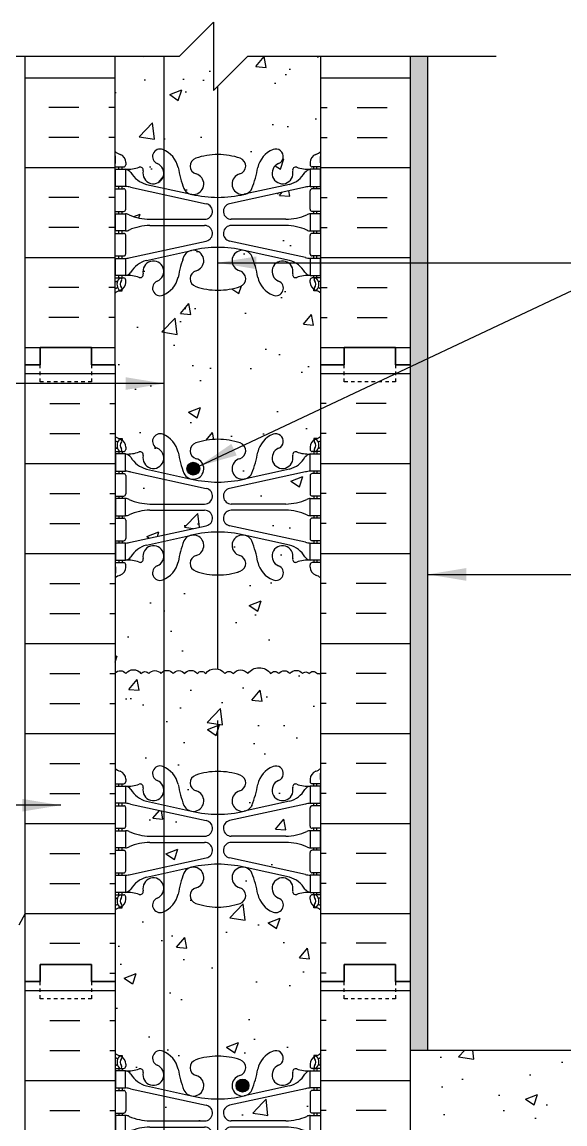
# Model space of a CAD drawing. Header units: inches. Extents: x 103.6 to 155.7, y 105 to 174.9.
# Drawn here: x 123.46 to 139.31, y 142.76 to 174.91 of the extents above; entities that cross this region are included whole.
import ezdxf

# ---------------------------------------------------------------- set-up
doc = ezdxf.new("R2010")
doc.units = ezdxf.units.IN
doc.header["$LTSCALE"] = 0.5
doc.header["$MEASUREMENT"] = 0
doc.linetypes.add('DASHED2', pattern=[0.375, 0.25, -0.125])
for name, color, linetype in [('HATCH', 12, 'Continuous'), ('line25', 2, 'Continuous'), ('LINE3', 3, 'Continuous'), ('LINE50', 5, 'Continuous'), ('LINE9', 9, 'Continuous'), ('TBK_LINE65', 3, 'Continuous'), ('TEXT', 4, 'Continuous'), ('Web_Edge', 9, 'Continuous')]:
    doc.layers.add(name, color=color, linetype=linetype)
doc.styles.add('DIM', font='romans.shx', dxfattribs={"width": 0.7})
doc.dimstyles.new('ext_12', dxfattribs={"dimscale": 12, "dimtxt": 0.09375, "dimasz": 0.09375, "dimexe": 0.09375, "dimexo": 0.0625, "dimgap": 0.0625, "dimtad": 1, "dimdec": 1, "dimzin": 3, "dimdsep": 46, "dimlunit": 4, "dimtxsty": 'DIM', "dimcen": 0.09, "dimdle": 0.09375, "dimclrt": 4, "dimadec": 0, "dimazin": 0, "dimtfac": 1, "dimtdec": 1, "dimtmove": 2, "dimatfit": 3, "dimfxl": 0, "dimfrac": 2, "dimtolj": 1, "dimtzin": 0, "dimarcsym": 0})

# ---------------------------------------------------------------- blocks, each defined once
blk = doc.blocks.new('6 web')
at = {"layer": 'Web_Edge'}
for p, q in [((-2.89, 6.845), (-2.8, 6.845)), ((-2.8, 6.845), (-2.8, 6.803)), ((2.89, 6.845), (2.8, 6.845)), ((2.8, 6.845), (2.8, 6.803)), ((-3, 6.566), (-2.958, 6.566)), ((-3, 6.466), (-2.752, 6.466)), ((-2.89, 6.466), (-2.89, 6.396)), ((-2.8, 6.466), (-2.8, 6.396)), ((-2.69, 6.596), (-2.69, 6.529)), ((2.69, 6.596), (2.69, 6.529)), ((3, 6.466), (2.752, 6.466)), ((2.8, 6.466), (2.8, 6.396)), ((2.89, 6.466), (2.89, 6.396)), ((3, 6.566), (2.958, 6.566)), ((-3, 5.826), (-2.752, 5.826)), ((-2.89, 5.896), (-2.89, 5.826)), ((-2.8, 5.896), (-2.8, 5.826)), ((-2.551, 5.872), (-0.34, 5.391)), ((-2.09, 5.955), (-0.768, 5.665)), ((2.551, 5.872), (0.34, 5.391)), ((2.09, 5.955), (0.768, 5.665)), ((3, 5.826), (2.752, 5.826)), ((2.8, 5.896), (2.8, 5.826)), ((2.89, 5.896), (2.89, 5.826)), ((-2.69, 5.764), (-2.69, 5.229)), ((2.69, 5.764), (2.69, 5.229)), ((-3, 5.166), (-2.752, 5.166)), ((-2.89, 5.166), (-2.89, 5.096)), ((-2.8, 5.166), (-2.8, 5.096)), ((3, 5.166), (2.752, 5.166)), ((2.8, 5.166), (2.8, 5.096)), ((2.89, 5.166), (2.89, 5.096)), ((-1.985, 4.936), (-0.389, 4.936)), ((1.985, 4.936), (0.389, 4.936)), ((-3, 4.526), (-2.752, 4.526)), ((-2.89, 4.596), (-2.89, 4.526)), ((-2.8, 4.596), (-2.8, 4.526)), ((-1.985, 4.756), (-0.389, 4.756)), ((1.985, 4.756), (0.389, 4.756)), ((3, 4.526), (2.752, 4.526)), ((2.8, 4.596), (2.8, 4.526)), ((2.89, 4.596), (2.89, 4.526)), ((-2.69, 4.464), (-2.69, 3.929)), ((-2.551, 3.82), (-0.34, 4.302)), ((2.551, 3.82), (0.34, 4.302)), ((2.69, 4.464), (2.69, 3.929)), ((-3, 3.866), (-2.752, 3.866)), ((-2.89, 3.866), (-2.89, 3.796)), ((-2.8, 3.866), (-2.8, 3.796)), ((-2.09, 3.737), (-0.768, 4.028)), ((2.09, 3.737), (0.768, 4.028)), ((3, 3.866), (2.752, 3.866)), ((2.8, 3.866), (2.8, 3.796)), ((2.89, 3.866), (2.89, 3.796)), ((-3, 3.226), (-2.752, 3.226)), ((-2.89, 3.296), (-2.89, 3.226)), ((-2.8, 3.296), (-2.8, 3.226)), ((3, 3.226), (2.752, 3.226)), ((2.8, 3.296), (2.8, 3.226)), ((2.89, 3.296), (2.89, 3.226)), ((-2.99, 3.106), (-2.99, 2.92)), ((-2.69, 3.096), (-2.69, 3.164)), ((2.69, 3.096), (2.69, 3.164)), ((2.99, 3.106), (2.99, 2.92)), ((-2.99, -3.106), (-2.99, -2.92)), ((-2.69, -3.096), (-2.69, -3.164)), ((2.69, -3.096), (2.69, -3.164)), ((2.99, -3.106), (2.99, -2.92)), ((-3, -3.226), (-2.752, -3.226)), ((-2.89, -3.296), (-2.89, -3.226)), ((-2.8, -3.296), (-2.8, -3.226)), ((3, -3.226), (2.752, -3.226)), ((2.8, -3.296), (2.8, -3.226)), ((2.89, -3.296), (2.89, -3.226)), ((-2.89, -3.866), (-2.89, -3.796)), ((-2.8, -3.866), (-2.8, -3.796)), ((-2.551, -3.82), (-0.34, -4.302)), ((-2.09, -3.737), (-0.768, -4.028)), ((2.551, -3.82), (0.34, -4.302)), ((2.09, -3.737), (0.768, -4.028)), ((2.8, -3.866), (2.8, -3.796)), ((2.89, -3.866), (2.89, -3.796)), ((-3, -3.866), (-2.752, -3.866)), ((-2.69, -4.464), (-2.69, -3.929)), ((2.69, -4.464), (2.69, -3.929)), ((3, -3.866), (2.752, -3.866)), ((-3, -4.526), (-2.752, -4.526)), ((-2.89, -4.596), (-2.89, -4.526)), ((-2.8, -4.596), (-2.8, -4.526)), ((-1.985, -4.756), (-0.389, -4.756)), ((1.985, -4.756), (0.389, -4.756)), ((3, -4.526), (2.752, -4.526)), ((2.8, -4.596), (2.8, -4.526)), ((2.89, -4.596), (2.89, -4.526)), ((-2.89, -5.166), (-2.89, -5.096)), ((-2.8, -5.166), (-2.8, -5.096)), ((-1.985, -4.936), (-0.389, -4.936)), ((1.985, -4.936), (0.389, -4.936)), ((2.8, -5.166), (2.8, -5.096)), ((2.89, -5.166), (2.89, -5.096)), ((-3, -5.166), (-2.752, -5.166)), ((-2.69, -5.764), (-2.69, -5.229)), ((-2.551, -5.872), (-0.34, -5.391)), ((2.551, -5.872), (0.34, -5.391)), ((2.69, -5.764), (2.69, -5.229)), ((3, -5.166), (2.752, -5.166)), ((-2.09, -5.955), (-0.768, -5.665)), ((2.09, -5.955), (0.768, -5.665)), ((-3, -5.826), (-2.752, -5.826)), ((-2.89, -5.896), (-2.89, -5.826)), ((-2.8, -5.896), (-2.8, -5.826)), ((3, -5.826), (2.752, -5.826)), ((2.8, -5.896), (2.8, -5.826)), ((2.89, -5.896), (2.89, -5.826)), ((-2.89, -6.466), (-2.89, -6.396)), ((-2.8, -6.466), (-2.8, -6.396)), ((2.8, -6.466), (2.8, -6.396)), ((2.89, -6.466), (2.89, -6.396)), ((-3, -6.466), (-2.752, -6.466)), ((-3, -6.566), (-2.958, -6.566)), ((-2.69, -6.596), (-2.69, -6.529)), ((2.69, -6.596), (2.69, -6.529)), ((3, -6.466), (2.752, -6.466)), ((3, -6.566), (2.958, -6.566)), ((-2.89, -6.845), (-2.8, -6.845)), ((-2.8, -6.845), (-2.8, -6.803)), ((2.8, -6.845), (2.8, -6.803)), ((2.89, -6.845), (2.8, -6.845))]:
    blk.add_line(p, q, dxfattribs=at)
for points in [[(-2.995, 5.896), (-2.695, 5.896), (-2.695, 6.396), (-2.995, 6.396)], [(2.995, 5.896), (2.695, 5.896), (2.695, 6.396), (2.995, 6.396)], [(-2.995, 4.596), (-2.695, 4.596), (-2.695, 5.096), (-2.995, 5.096)], [(2.995, 4.596), (2.695, 4.596), (2.695, 5.096), (2.995, 5.096)], [(-2.995, 3.296), (-2.695, 3.296), (-2.695, 3.796), (-2.995, 3.796)], [(2.995, 3.296), (2.695, 3.296), (2.695, 3.796), (2.995, 3.796)], [(-2.995, -3.296), (-2.695, -3.296), (-2.695, -3.796), (-2.995, -3.796)], [(2.995, -3.296), (2.695, -3.296), (2.695, -3.796), (2.995, -3.796)], [(-2.995, -4.596), (-2.695, -4.596), (-2.695, -5.096), (-2.995, -5.096)], [(2.995, -4.596), (2.695, -4.596), (2.695, -5.096), (2.995, -5.096)], [(-2.995, -5.896), (-2.695, -5.896), (-2.695, -6.396), (-2.995, -6.396)], [(2.995, -5.896), (2.695, -5.896), (2.695, -6.396), (2.995, -6.396)]]:
    blk.add_lwpolyline(points, close=True, dxfattribs=at)
for centre, radius, start, end in [((-2.69, 7.303), 0.5, 231.6833, 250.5288), ((-2.69, 7.303), 0.6, 238.8907, 245.0748), ((-2.696, 6.651), 0.25, 140.1145, 222.4609), ((-2.951, 6.741), 0.02, 340.7916, 65.0748), ((-2.854, 6.782), 0.045, 319.1879, 141.448), ((-2.94, 6.596), 0.25, 0, 70.5288), ((-2.696, 6.651), 0.16, 140.0001, 222.4609), ((-1.69, 6.766), 0.22, 68.1963, 248.1963), ((-1.885, 6.278), 0.745, 13.2652, 68.1963), ((0, 4.825), 2, 90, 108.923), ((0, 4.825), 2, 71.077, 90), ((1.885, 6.278), 0.745, 111.8037, 166.7348), ((1.69, 6.766), 0.22, 291.8037, 111.8037), ((2.94, 6.596), 0.25, 109.4712, 180), ((2.854, 6.782), 0.045, 38.552, 220.8121), ((2.696, 6.651), 0.16, 317.5391, 39.9999), ((2.69, 7.303), 0.5, 289.4712, 308.3167), ((2.696, 6.651), 0.25, 317.5391, 39.8855), ((2.951, 6.741), 0.02, 114.9252, 199.2084), ((2.69, 7.303), 0.6, 294.9252, 301.1093), ((-2.958, 6.586), 0.02, 270, 14.1541), ((-2.848, 6.512), 0.045, 222.4609, 42.4609), ((-2.752, 6.529), 0.0625, 270, 0), ((-2.639, 7.395), 1, 266.7879, 289.9067), ((-2.269, 6.369), 0.09, 346.6795, 108.8651), ((-1.885, 6.278), 0.305, 166.6795, 68.1963), ((1.803, 6.92), 3, 189.0273, 201.1984), ((-0.571, 6.49), 0.24, 108.923, 254.2747), ((0.571, 6.49), 0.24, 285.7253, 71.077), ((-1.803, 6.92), 3, 338.8016, 350.9727), ((1.885, 6.278), 0.305, 111.8037, 13.3205), ((2.269, 6.369), 0.09, 71.1349, 193.3205), ((2.639, 7.395), 1, 250.0933, 273.2121), ((2.752, 6.529), 0.0625, 180, 270), ((2.848, 6.512), 0.045, 137.5391, 317.5391), ((2.958, 6.586), 0.02, 165.8459, 270), ((-2.738, 6.15), 0.25, 37.2777, 80.0823), ((-1.891, 6.678), 0.75, 210.155, 254.5838), ((-0.718, 5.966), 0.305, 205.3782, 74.2747), ((0.718, 5.966), 0.305, 105.7253, 334.6218), ((1.891, 6.678), 0.75, 285.4162, 329.845), ((2.738, 6.15), 0.25, 99.9177, 142.7223), ((-2.752, 5.764), 0.0625, 0, 90), ((-2.786, 4.9), 1, 76.4291, 84.7991), ((2.786, 4.9), 1, 95.2009, 103.5709), ((2.752, 5.764), 0.0625, 90, 180), ((0, 8.932), 3.356, 256.7692, 270), ((0, 8.932), 3.356, 270, 283.2308), ((-2.752, 5.229), 0.0625, 270, 0), ((-0.389, 5.166), 0.23, 270, 77.6055), ((0.389, 5.166), 0.23, 102.3945, 270), ((2.752, 5.229), 0.0625, 180, 270), ((-2.699, 4.877), 0.219, 60.4937, 88.92), ((-1.955, 6.536), 1.6, 246.5673, 268.9203), ((1.955, 6.536), 1.6, 271.0797, 293.4327), ((2.699, 4.877), 0.219, 91.08, 119.5063), ((-2.752, 4.464), 0.0625, 0, 90), ((-2.699, 4.815), 0.219, 271.08, 299.5063), ((-2.699, 4.815), 0.219, 271.08, 299.5063), ((-1.955, 3.156), 1.6, 91.0797, 113.4327), ((-1.955, 3.156), 1.6, 91.0797, 113.4327), ((-0.389, 4.526), 0.23, 282.3945, 90), ((0.389, 4.526), 0.23, 90, 257.6055), ((1.955, 3.156), 1.6, 66.5673, 88.9203), ((1.955, 3.156), 1.6, 66.5673, 88.9203), ((2.699, 4.815), 0.219, 240.4937, 268.92), ((2.699, 4.815), 0.219, 240.4937, 268.92), ((2.752, 4.464), 0.0625, 90, 180), ((-2.752, 3.929), 0.0625, 270, 0), ((-0.718, 3.727), 0.305, 285.7253, 154.6218), ((0, 0.761), 3.356, 90, 103.2308), ((0, 0.761), 3.356, 76.7692, 90), ((0.718, 3.727), 0.305, 25.3782, 254.2747), ((2.752, 3.929), 0.0625, 180, 270), ((-2.786, 4.792), 1, 275.2009, 283.5709), ((-1.891, 3.014), 0.75, 105.4162, 149.845), ((-1.885, 3.414), 0.305, 291.8037, 193.3205), ((1.803, 2.773), 3, 158.8016, 170.9727), ((-1.803, 2.773), 3, 9.0273, 21.1984), ((1.885, 3.414), 0.305, 346.6795, 248.1963), ((1.891, 3.014), 0.75, 30.155, 74.5838), ((2.786, 4.792), 1, 256.4291, 264.7991), ((-2.752, 3.164), 0.0625, 360, 90), ((-2.738, 3.542), 0.25, 279.9177, 322.7223), ((-2.639, 2.298), 1, 70.0933, 93.2121), ((-2.269, 3.323), 0.09, 251.1349, 13.3205), ((-1.885, 3.414), 0.745, 291.8037, 346.7348), ((-0.571, 3.202), 0.24, 105.7253, 251.077), ((0.571, 3.202), 0.24, 288.923, 74.2747), ((1.885, 3.414), 0.745, 193.2652, 248.1963), ((2.269, 3.323), 0.09, 166.6795, 288.8651), ((2.639, 2.298), 1, 86.7879, 109.9067), ((2.738, 3.542), 0.25, 217.2777, 260.0823), ((2.752, 3.164), 0.0625, 90, 180), ((-3.01, 3.106), 0.02, 0, 60.012), ((-3.01, 2.92), 0.02, 301.073, 0), ((-2.69, 2.389), 0.6, 121.073, 121.1093), ((-2.94, 3.096), 0.25, 289.4712, 360), ((-1.69, 2.927), 0.22, 111.8037, 291.8037), ((0, 4.867), 2, 251.077, 270), ((0, 4.867), 2, 270, 288.923), ((1.69, 2.927), 0.22, 248.1963, 68.1963), ((2.94, 3.096), 0.25, 180, 250.5288), ((3.01, 3.106), 0.02, 119.988, 180), ((3.01, 2.92), 0.02, 180, 238.927), ((2.69, 2.389), 0.6, 58.8907, 58.927), ((-2.69, 2.389), 0.5, 109.4712, 128.3167), ((2.69, 2.389), 0.5, 51.6833, 70.5288), ((-2.69, -2.389), 0.5, 231.6833, 250.5288), ((-2.94, -3.096), 0.25, 0, 70.5288), ((-1.69, -2.927), 0.22, 68.1963, 248.1963), ((-1.885, -3.414), 0.745, 13.2652, 68.1963), ((0, -4.867), 2, 90, 108.923), ((0, -4.867), 2, 71.077, 90), ((1.885, -3.414), 0.745, 111.8037, 166.7348), ((1.69, -2.927), 0.22, 291.8037, 111.8037), ((2.94, -3.096), 0.25, 109.4712, 180), ((2.69, -2.389), 0.5, 289.4712, 308.3167), ((-2.69, -2.389), 0.6, 238.8907, 238.927), ((-3.01, -2.92), 0.02, 360, 58.927), ((-3.01, -3.106), 0.02, 299.988, 360), ((-2.752, -3.164), 0.0625, 270, 0), ((-1.885, -3.414), 0.305, 166.6795, 68.1963), ((-0.571, -3.202), 0.24, 108.923, 254.2747), ((0.571, -3.202), 0.24, 285.7253, 71.077), ((1.885, -3.414), 0.305, 111.8037, 13.3205), ((2.752, -3.164), 0.0625, 180, 270), ((3.01, -2.92), 0.02, 121.073, 180), ((3.01, -3.106), 0.02, 180, 240.012), ((2.69, -2.389), 0.6, 301.073, 301.1093), ((-2.639, -2.298), 1, 266.7879, 289.9067), ((-2.738, -3.542), 0.25, 37.2777, 80.0823), ((-1.891, -3.014), 0.75, 210.155, 254.5838), ((-2.269, -3.323), 0.09, 346.6795, 108.8651), ((1.803, -2.773), 3, 189.0273, 201.1984), ((-0.718, -3.727), 0.305, 205.3782, 74.2747), ((0.718, -3.727), 0.305, 105.7253, 334.6218), ((-1.803, -2.773), 3, 338.8016, 350.9727), ((1.891, -3.014), 0.75, 285.4162, 329.845), ((2.269, -3.323), 0.09, 71.1349, 193.3205), ((2.639, -2.298), 1, 250.0933, 273.2121), ((2.738, -3.542), 0.25, 99.9177, 142.7223), ((-2.786, -4.792), 1, 76.4291, 84.7991), ((2.786, -4.792), 1, 95.2009, 103.5709), ((-2.752, -3.929), 0.0625, 0, 90), ((0, -0.761), 3.356, 256.7692, 270), ((0, -0.761), 3.356, 270, 283.2308), ((2.752, -3.929), 0.0625, 90, 180), ((-2.752, -4.464), 0.0625, 270, 0), ((-0.389, -4.526), 0.23, 270, 77.6055), ((0.389, -4.526), 0.23, 102.3945, 270), ((2.752, -4.464), 0.0625, 180, 270), ((-2.699, -4.815), 0.219, 60.4937, 88.92), ((-2.699, -4.815), 0.219, 60.4937, 88.92), ((-1.955, -3.156), 1.6, 246.5673, 268.9203), ((-1.955, -3.156), 1.6, 246.5673, 268.9203), ((1.955, -3.156), 1.6, 271.0797, 293.4327), ((1.955, -3.156), 1.6, 271.0797, 293.4327), ((2.699, -4.815), 0.219, 91.08, 119.5063), ((2.699, -4.815), 0.219, 91.08, 119.5063), ((-2.699, -4.877), 0.219, 271.08, 299.5063), ((-1.955, -6.536), 1.6, 91.0797, 113.4327), ((-0.389, -5.166), 0.23, 282.3945, 90), ((0.389, -5.166), 0.23, 90, 257.6055), ((1.955, -6.536), 1.6, 66.5673, 88.9203), ((2.699, -4.877), 0.219, 240.4937, 268.92), ((-2.752, -5.229), 0.0625, 0, 90), ((2.752, -5.229), 0.0625, 90, 180), ((-2.752, -5.764), 0.0625, 270, 0), ((-0.718, -5.966), 0.305, 285.7253, 154.6218), ((0, -8.932), 3.356, 90, 103.2308), ((0, -8.932), 3.356, 76.7692, 90), ((0.718, -5.966), 0.305, 25.3782, 254.2747), ((2.752, -5.764), 0.0625, 180, 270), ((-2.786, -4.9), 1, 275.2009, 283.5709), ((-1.891, -6.678), 0.75, 105.4162, 149.845), ((-1.885, -6.278), 0.305, 291.8037, 193.3205), ((1.803, -6.92), 3, 158.8016, 170.9727), ((-1.803, -6.92), 3, 9.0273, 21.1984), ((1.885, -6.278), 0.305, 346.6795, 248.1963), ((1.891, -6.678), 0.75, 30.155, 74.5838), ((2.786, -4.9), 1, 256.4291, 264.7991), ((-2.738, -6.15), 0.25, 279.9177, 322.7223), ((-2.639, -7.395), 1, 70.0933, 93.2121), ((-2.269, -6.369), 0.09, 251.1349, 13.3205), ((-0.571, -6.49), 0.24, 105.7253, 251.077), ((0.571, -6.49), 0.24, 288.923, 74.2747), ((2.269, -6.369), 0.09, 166.6795, 288.8651), ((2.639, -7.395), 1, 86.7879, 109.9067), ((2.738, -6.15), 0.25, 217.2777, 260.0823), ((-2.958, -6.586), 0.02, 345.8459, 90), ((-2.696, -6.651), 0.25, 137.5391, 219.8855), ((-2.951, -6.741), 0.02, 294.9252, 19.2084), ((-2.854, -6.782), 0.045, 218.552, 40.8121), ((-2.848, -6.512), 0.045, 317.5391, 137.5391), ((-2.94, -6.596), 0.25, 289.4712, 360), ((-2.696, -6.651), 0.16, 137.5391, 219.9999), ((-2.752, -6.529), 0.0625, 360, 90), ((-1.69, -6.766), 0.22, 111.8037, 291.8037), ((-1.885, -6.278), 0.745, 291.8037, 346.7348), ((0, -4.825), 2, 251.077, 270), ((0, -4.825), 2, 270, 288.923), ((1.885, -6.278), 0.745, 193.2652, 248.1963), ((1.69, -6.766), 0.22, 248.1963, 68.1963), ((2.752, -6.529), 0.0625, 90, 180), ((2.94, -6.596), 0.25, 180, 250.5288), ((2.848, -6.512), 0.045, 42.4609, 222.4609), ((2.854, -6.782), 0.045, 139.1879, 321.448), ((2.696, -6.651), 0.16, 320.0001, 42.4609), ((2.696, -6.651), 0.25, 320.1145, 42.4609), ((2.951, -6.741), 0.02, 160.7916, 245.0748), ((2.958, -6.586), 0.02, 90, 194.1541), ((-2.69, -7.303), 0.6, 114.9252, 121.1093), ((-2.69, -7.303), 0.5, 109.4712, 128.3167), ((2.69, -7.303), 0.5, 51.6833, 70.5288), ((2.69, -7.303), 0.6, 58.8907, 65.0748)]:
    blk.add_arc(centre, radius, start, end, dxfattribs=at)

msp = doc.modelspace()

# ---------------------------------------------------------------- hatches: boundary and pattern name
at = {"layer": 'HATCH'}
h = msp.add_hatch(dxfattribs=at)
h.set_pattern_fill('AR-CONC', color=256, scale=0.5, style=0)
edge = h.paths.add_edge_path()
edge.add_line((129.053, 172.914), (129.053, 174.914))
edge.add_line((129.053, 174.914), (128.053, 173.914))
edge.add_line((128.053, 173.914), (126.178, 173.914))
edge.add_line((126.178, 173.914), (126.178, 171.133))
edge.add_arc((126.488, 171.525), 0.5, 231.6833, 250.5288)
edge.add_arc((126.238, 170.818), 0.25, 0, 70.5288, ccw=False)
edge.add_line((126.488, 170.818), (126.488, 170.751))
edge.add_arc((126.425, 170.751), 0.0625, -90, 0, ccw=False)
edge.add_line((126.425, 170.688), (126.378, 170.688))
edge.add_line((126.378, 170.688), (126.378, 170.618))
edge.add_line((126.378, 170.618), (126.483, 170.618))
edge.add_arc((126.539, 171.617), 1, 266.7879, 289.9067)
edge.add_arc((126.908, 170.591), 0.09, -13.3205, 108.8651, ccw=False)
edge.add_arc((127.293, 170.5), 0.305, 166.6795, 428.1963)
edge.add_arc((127.488, 170.988), 0.22, 68.1963, 248.1963, ccw=False)
edge.add_arc((127.293, 170.5), 0.745, 13.2652, 68.1963, ccw=False)
edge.add_arc((130.981, 171.142), 3, 189.0273, 201.1984)
edge.add_arc((128.459, 170.188), 0.305, 205.3782, 255.7185)
edge.add_line((128.384, 169.892), (128.403, 169.888))
edge.add_arc((128.459, 170.188), 0.305, 259.4925, 434.2747)
edge.add_arc((128.607, 170.712), 0.24, 108.923, 254.2747, ccw=False)
edge.add_arc((129.178, 169.047), 2, 90, 108.923, ccw=False)
edge.add_line((129.178, 171.047), (130.053, 173.914))
edge.add_line((130.053, 173.914), (129.053, 172.914))
h = msp.add_hatch(dxfattribs=at)
h.set_pattern_fill('INSUL', color=256, scale=7, style=0)
h.set_pattern_definition([(180, (135.615, 165.4143), (0, 2.625), []), (180, (135.615, 166.2893), (0, 2.625), [0.875, -0.875]), (180, (135.615, 167.1643), (0, 2.625), [0.875, -0.875])])
h.paths.add_polyline_path([(123.553, 173.914), (126.178, 173.914), (126.178, 164.914), (125.49, 164.914), (125.49, 165.414), (123.99, 165.414), (123.99, 164.914), (123.553, 164.914)])
h = msp.add_hatch(dxfattribs=at)
h.set_pattern_fill('AR-CONC', color=256, scale=0.5, style=0)
h.paths.add_polyline_path([(130.479, 173.914), (129.178, 173.914), (129.178, 171.047, -0.082755), (129.826, 170.939, -0.735593), (129.813, 170.481, 0.955472), (129.952, 169.888), (129.971, 169.892, 0.223253), (130.172, 170.057, 0.053157), (130.337, 170.671, -0.110434), (130.479, 170.964)])
h = msp.add_hatch(dxfattribs=at)
h.set_pattern_fill('AR-CONC', color=256, scale=0.5, style=0)
h.paths.add_polyline_path([(132.178, 173.914), (130.479, 173.914), (130.479, 170.964, -0.130426), (130.786, 171.192, -1), (130.949, 170.783, 2.182095), (131.359, 170.57, -0.601435), (131.479, 170.675, 0.10046), (131.873, 170.618), (131.978, 170.618), (131.978, 170.688), (131.93, 170.688, -0.414214), (131.868, 170.751), (131.868, 170.818, -0.317837), (132.034, 171.054, 0.082415), (132.178, 171.133)])
h = msp.add_hatch(dxfattribs=at)
h.set_pattern_fill('INSUL', color=256, scale=7, style=0)
h.set_pattern_definition([(0, (122.74, 165.4143), (0, 2.625), []), (0, (122.74, 166.2893), (0, 2.625), [0.875, -0.875]), (0, (122.74, 167.1643), (0, 2.625), [0.875, -0.875])])
h.paths.add_polyline_path([(134.803, 173.914), (132.178, 173.914), (132.178, 164.914), (132.865, 164.914), (132.865, 165.414), (134.365, 165.414), (134.365, 164.914), (134.803, 164.914)])
h = msp.add_hatch(dxfattribs=at)
h.set_pattern_fill('AR-SAND', color=256, scale=0.25, style=0)
h.paths.add_polyline_path([(135.303, 173.914), (134.803, 173.914), (134.803, 164.914), (134.803, 146.914), (134.803, 144.914), (135.303, 144.914)])
h = msp.add_hatch(dxfattribs=at)
h.set_pattern_fill('AR-CONC', color=256, scale=0.5, style=0)
h.paths.add_polyline_path([(128.838, 169.613), (126.627, 170.094, 0.036537), (126.483, 170.118), (126.378, 170.118), (126.378, 170.048), (126.425, 170.048, -0.414214), (126.488, 169.986), (126.488, 169.451, -0.414214), (126.425, 169.388), (126.378, 169.388), (126.378, 169.318), (126.483, 169.318, -0.124673), (126.586, 169.29, 0.097844), (127.192, 169.158), (128.788, 169.158, 0.897292)])
h = msp.add_hatch(dxfattribs=at)
h.set_pattern_fill('AR-CONC', color=256, scale=0.5, style=0)
h.paths.add_polyline_path([(131.868, 169.986, -0.414214), (131.93, 170.048), (131.978, 170.048), (131.978, 170.118), (131.873, 170.118, 0.036537), (131.729, 170.094), (130.479, 169.822), (130.479, 169.158), (131.163, 169.158, 0.097844), (131.769, 169.29, -0.124673), (131.873, 169.318), (131.978, 169.318), (131.978, 169.388), (131.93, 169.388, -0.414214), (131.868, 169.451)])
h = msp.add_hatch(dxfattribs=at)
h.set_pattern_fill('AR-CONC', color=256, scale=0.5, style=0)
h.paths.add_polyline_path([(131.868, 168.686, -0.414214), (131.93, 168.748), (131.978, 168.748), (131.978, 168.818), (131.873, 168.818, -0.124673), (131.769, 168.846, 0.097844), (131.163, 168.978), (130.479, 168.978), (130.479, 168.314), (131.729, 168.042, 0.036537), (131.873, 168.018), (131.978, 168.018), (131.978, 168.088), (131.93, 168.088, -0.414214), (131.868, 168.151)])
h = msp.add_hatch(dxfattribs=at)
h.set_pattern_fill('AR-CONC', color=256, scale=0.5, style=0)
h.paths.add_polyline_path([(129.178, 167.089, -0.082755), (128.529, 167.197, -0.735593), (128.542, 167.655, 0.955472), (128.403, 168.248), (128.384, 168.244, 0.223253), (128.184, 168.079, 0.053157), (128.018, 167.465, -0.24438), (127.569, 166.944, -1), (127.406, 167.353, 2.182095), (126.996, 167.566, -0.590137), (126.879, 167.46, 0.101219), (126.483, 167.518), (126.378, 167.518), (126.378, 167.448), (126.425, 167.448, -0.414214), (126.488, 167.386), (126.488, 167.318, -0.249069), (126.378, 167.111), (126.378, 167.069), (126.288, 167.069, 0.064398), (126.178, 167.003), (126.178, 164.914), (126.178, 162.825, 0.064398), (126.288, 162.759), (126.378, 162.759), (126.378, 162.718, -0.249069), (126.488, 162.51), (126.488, 162.443, -0.414214), (126.425, 162.38), (126.378, 162.38), (126.378, 162.31), (126.483, 162.31, 0.101219), (126.879, 162.369, -0.590137), (126.996, 162.263, 2.182095), (127.406, 162.476, -1), (127.569, 162.884, -0.24438), (128.018, 162.363, 0.053157), (128.184, 161.749, 0.223253), (128.384, 161.585), (128.403, 161.58, 0.955472), (128.542, 162.174, -0.735593), (128.529, 162.632, -0.082755), (129.178, 162.74)])
h.paths.add_polyline_path([(128.647, 161.88, -1), (128.272, 161.88, -1)], flags=16)
h = msp.add_hatch(dxfattribs=at)
h.set_pattern_fill('AR-CONC', color=256, scale=0.5, style=0)
h.paths.add_polyline_path([(130.479, 167.173, -0.110434), (130.337, 167.465, 0.053157), (130.172, 168.079, 0.223253), (129.971, 168.244), (129.952, 168.248, 0.955472), (129.813, 167.655, -0.735593), (129.826, 167.197, -0.082755), (129.178, 167.089), (129.178, 162.74, -0.082755), (129.826, 162.632, -0.735593), (129.813, 162.174, 0.955472), (129.952, 161.58), (129.971, 161.585, 0.223253), (130.172, 161.749, 0.053157), (130.337, 162.363, -0.110434), (130.479, 162.656)])
h = msp.add_hatch(dxfattribs=at)
h.set_pattern_fill('AR-CONC', color=256, scale=0.5, style=0)
h.paths.add_polyline_path([(132.178, 167.003, 0.064398), (132.068, 167.069), (131.978, 167.069), (131.978, 167.111, -0.249069), (131.868, 167.318), (131.868, 167.386, -0.414214), (131.93, 167.448), (131.978, 167.448), (131.978, 167.518), (131.873, 167.518, 0.10046), (131.479, 167.461, -0.601435), (131.359, 167.566, 2.182095), (130.949, 167.353, -1), (130.786, 166.944, -0.130426), (130.479, 167.173), (130.479, 162.656, -0.130426), (130.786, 162.884, -1), (130.949, 162.476, 2.182095), (131.359, 162.263, -0.601435), (131.479, 162.368, 0.10046), (131.873, 162.31), (131.978, 162.31), (131.978, 162.38), (131.93, 162.38, -0.414214), (131.868, 162.443), (131.868, 162.51, -0.249069), (131.978, 162.718), (131.978, 162.759), (132.068, 162.759, 0.064398), (132.178, 162.825), (132.178, 164.914)])
h = msp.add_hatch(dxfattribs=at)
h.set_pattern_fill('INSUL', color=256, scale=7, style=0)
h.set_pattern_definition([(0, (-2799.984, -250.0952), (0, 2.625), []), (0, (-2799.984, -249.2202), (0, 2.625), [0.875, -0.875]), (0, (-2799.984, -248.3452), (0, 2.625), [0.875, -0.875])])
h.paths.add_polyline_path([(123.553, 146.914), (123.99, 146.914), (123.99, 147.414), (125.49, 147.414), (125.49, 146.914), (126.178, 146.914), (126.178, 164.914), (125.49, 164.914), (125.49, 165.414), (123.99, 165.414), (123.99, 164.914), (123.553, 164.914)])
h = msp.add_hatch(dxfattribs=at)
h.set_pattern_fill('INSUL', color=256, scale=7, style=0)
h.set_pattern_definition([(180, (3058.3391, -250.0952), (0, 2.625), []), (180, (3058.3391, -249.2202), (0, 2.625), [0.875, -0.875]), (180, (3058.3391, -248.3452), (0, 2.625), [0.875, -0.875])])
h.paths.add_polyline_path([(134.803, 146.914), (134.365, 146.914), (134.365, 147.414), (132.865, 147.414), (132.865, 146.914), (132.178, 146.914), (132.178, 164.914), (132.865, 164.914), (132.865, 165.414), (134.365, 165.414), (134.365, 164.914), (134.803, 164.914)])
h = msp.add_hatch(dxfattribs=at)
h.set_pattern_fill('AR-CONC', color=256, scale=0.5, style=0)
h.paths.add_polyline_path([(128.838, 161.305), (126.627, 161.787, 0.036537), (126.483, 161.81), (126.378, 161.81), (126.378, 161.74), (126.425, 161.74, -0.414214), (126.488, 161.678), (126.488, 161.143, -0.414214), (126.425, 161.08), (126.378, 161.08), (126.378, 161.01), (126.483, 161.01, -0.124673), (126.586, 160.982, 0.097844), (127.192, 160.85), (128.788, 160.85, 0.897292)])
h = msp.add_hatch(dxfattribs=at)
h.set_pattern_fill('AR-CONC', color=256, scale=0.5, style=0)
h.paths.add_polyline_path([(131.868, 161.678, -0.414214), (131.93, 161.74), (131.978, 161.74), (131.978, 161.81), (131.873, 161.81, 0.036537), (131.729, 161.787), (130.479, 161.515), (130.479, 160.85), (131.163, 160.85, 0.097844), (131.769, 160.982, -0.124673), (131.873, 161.01), (131.978, 161.01), (131.978, 161.08), (131.93, 161.08, -0.414214), (131.868, 161.143)])
h = msp.add_hatch(dxfattribs=at)
h.set_pattern_fill('AR-CONC', color=256, scale=0.5, style=0)
h.paths.add_polyline_path([(130.479, 161.515), (129.517, 161.305, 0.897292), (129.567, 160.85), (130.479, 160.85)])
h = msp.add_hatch(dxfattribs=at)
h.set_pattern_fill('AR-CONC', color=256, scale=0.5, style=0)
h.paths.add_polyline_path([(128.788, 160.67), (127.192, 160.67, 0.097844), (126.586, 160.539, -0.124673), (126.483, 160.51), (126.378, 160.51), (126.378, 160.44), (126.425, 160.44, -0.414214), (126.488, 160.378), (126.488, 159.843, -0.414214), (126.425, 159.78), (126.378, 159.78), (126.378, 159.71), (126.483, 159.71, 0.036537), (126.627, 159.734), (128.838, 160.216, 0.897292)])
h = msp.add_hatch(dxfattribs=at)
h.set_pattern_fill('AR-CONC', color=256, scale=0.5, style=0)
h.paths.add_polyline_path([(131.868, 160.378, -0.414214), (131.93, 160.44), (131.978, 160.44), (131.978, 160.51), (131.873, 160.51, -0.124673), (131.769, 160.539, 0.097844), (131.163, 160.67), (130.479, 160.67), (130.479, 160.006), (131.729, 159.734, 0.036537), (131.873, 159.71), (131.978, 159.71), (131.978, 159.78), (131.93, 159.78, -0.414214), (131.868, 159.843)])
h = msp.add_hatch(dxfattribs=at)
h.set_pattern_fill('AR-CONC', color=256, scale=0.5, style=0)
h.paths.add_polyline_path([(129.178, 158.781, -0.082755), (128.529, 158.889, -0.735593), (128.542, 159.347, 0.955472), (128.403, 159.941), (128.384, 159.936, 0.223253), (128.184, 159.772, 0.053157), (128.018, 159.158, -0.24438), (127.569, 158.637, -1), (127.406, 159.045, 2.182095), (126.996, 159.258, -0.601435), (126.876, 159.153, 0.10046), (126.483, 159.21), (126.378, 159.21), (126.378, 159.14), (126.425, 159.14, -0.414214), (126.488, 159.078), (126.488, 159.01, -0.317837), (126.321, 158.775, 0.082415), (126.178, 158.696), (126.178, 156.612, -0.494624), (126.491, 156.599, -0.520567), (126.931, 156.599, -0.520567), (127.163, 156.599, -0.520567), (127.511, 156.599, -0.520567), (127.868, 156.599, -0.520567), (128.208, 156.599, -0.520567), (128.573, 156.599, -0.520567), (128.822, 156.599, -0.306983), (129.178, 156.734)])
h = msp.add_hatch(dxfattribs=at)
h.set_pattern_fill('AR-CONC', color=256, scale=0.5, style=0)
h.paths.add_polyline_path([(130.479, 158.865, -0.110434), (130.337, 159.158, 0.053157), (130.172, 159.772, 0.223253), (129.971, 159.936), (129.952, 159.941, 0.955472), (129.813, 159.347, -0.735593), (129.826, 158.889, -0.082755), (129.178, 158.781), (129.178, 156.734, -0.184155), (129.378, 156.599, -0.520567), (129.626, 156.599, -0.520567), (130.049, 156.599, -0.309139), (130.479, 156.761)])
h = msp.add_hatch(dxfattribs=at)
h.set_pattern_fill('AR-CONC', color=256, scale=0.5, style=0)
h.paths.add_polyline_path([(132.178, 158.696, 0.082415), (132.034, 158.775, -0.317837), (131.868, 159.01), (131.868, 159.078, -0.414214), (131.93, 159.14), (131.978, 159.14), (131.978, 159.21), (131.873, 159.21, 0.10046), (131.479, 159.153, -0.601435), (131.359, 159.258, 2.182095), (130.949, 159.045, -1), (130.786, 158.637, -0.130426), (130.479, 158.865), (130.479, 156.761, -0.18212), (130.716, 156.599, -0.520567), (130.957, 156.599, -0.520567), (131.28, 156.599, -0.520567), (131.645, 156.599, -0.520567), (131.836, 156.599, -0.520567), (132.076, 156.599, -0.273733), (132.178, 156.582)])
h = msp.add_hatch(dxfattribs=at)
h.set_pattern_fill('AR-CONC', color=256, scale=0.5, style=0)
h.paths.add_polyline_path([(130.479, 156.761, 0.309139), (130.049, 156.599, 0.520567), (129.626, 156.599, 0.520567), (129.378, 156.599, 0.520567), (128.822, 156.599, 0.520567), (128.573, 156.599, 0.520567), (128.208, 156.599, 0.520567), (127.868, 156.599, 0.520567), (127.511, 156.599, 0.520567), (127.163, 156.599, 0.520567), (126.931, 156.599, 0.520567), (126.491, 156.599, 0.494624), (126.178, 156.612), (126.178, 153.133, 0.082415), (126.321, 153.054, -0.317837), (126.488, 152.818), (126.488, 152.751, -0.414214), (126.425, 152.688), (126.378, 152.688), (126.378, 152.618), (126.483, 152.618, 0.10046), (126.876, 152.675, -0.601435), (126.996, 152.57, 2.182095), (127.406, 152.783, -1), (127.569, 153.192, -0.24438), (128.018, 152.671, 0.053157), (128.184, 152.057, 0.223253), (128.384, 151.892), (128.403, 151.888, 0.955472), (128.542, 152.481, -0.735593), (128.529, 152.939, -0.082755), (129.178, 153.047, -0.082755), (129.826, 152.939, -0.735593), (129.813, 152.481, 0.955472), (129.952, 151.888), (129.971, 151.892, 0.223253), (130.172, 152.057, 0.053157), (130.337, 152.671, -0.110434), (130.479, 152.964)])
h = msp.add_hatch(dxfattribs=at)
h.set_pattern_fill('AR-CONC', color=256, scale=0.5, style=0)
h.paths.add_polyline_path([(132.178, 156.582, 0.273733), (132.076, 156.599, 0.520567), (131.836, 156.599, 0.520567), (131.645, 156.599, 0.520567), (131.28, 156.599, 0.520567), (130.957, 156.599, 0.520567), (130.716, 156.599, 0.18212), (130.479, 156.761), (130.479, 152.964, -0.130426), (130.786, 153.192, -1), (130.949, 152.783, 2.182095), (131.359, 152.57, -0.601435), (131.479, 152.675, 0.10046), (131.873, 152.618), (131.978, 152.618), (131.978, 152.688), (131.93, 152.688, -0.414214), (131.868, 152.751), (131.868, 152.818, -0.317837), (132.034, 153.054, 0.082415), (132.178, 153.133)])
h = msp.add_hatch(dxfattribs=at)
h.set_pattern_fill('AR-CONC', color=256, scale=0.5, style=0)
h.paths.add_polyline_path([(128.838, 151.613), (126.627, 152.094, 0.036537), (126.483, 152.118), (126.378, 152.118), (126.378, 152.048), (126.425, 152.048, -0.414214), (126.488, 151.986), (126.488, 151.451, -0.414214), (126.425, 151.388), (126.378, 151.388), (126.378, 151.318), (126.483, 151.318, -0.124673), (126.586, 151.29, 0.097844), (127.192, 151.158), (128.788, 151.158, 0.897292)])
h = msp.add_hatch(dxfattribs=at)
h.set_pattern_fill('AR-CONC', color=256, scale=0.5, style=0)
h.paths.add_polyline_path([(131.868, 151.986, -0.414214), (131.93, 152.048), (131.978, 152.048), (131.978, 152.118), (131.873, 152.118, 0.036537), (131.729, 152.094), (130.479, 151.822), (130.479, 151.158), (131.163, 151.158, 0.097844), (131.769, 151.29, -0.124673), (131.873, 151.318), (131.978, 151.318), (131.978, 151.388), (131.93, 151.388, -0.414214), (131.868, 151.451)])
h.paths.add_polyline_path([(130.479, 151.822), (129.517, 151.613, 0.897292), (129.567, 151.158), (130.479, 151.158)])
h = msp.add_hatch(dxfattribs=at)
h.set_pattern_fill('AR-CONC', color=256, scale=0.5, style=0)
h.paths.add_polyline_path([(128.788, 150.978), (127.192, 150.978, 0.097844), (126.586, 150.846, -0.124673), (126.483, 150.818), (126.378, 150.818), (126.378, 150.748), (126.425, 150.748, -0.414214), (126.488, 150.686), (126.488, 150.151, -0.414214), (126.425, 150.088), (126.378, 150.088), (126.378, 150.018), (126.483, 150.018, 0.036537), (126.627, 150.042), (128.838, 150.523, 0.897292)])
h = msp.add_hatch(dxfattribs=at)
h.set_pattern_fill('AR-CONC', color=256, scale=0.5, style=0)
h.paths.add_polyline_path([(131.868, 150.686, -0.414214), (131.93, 150.748), (131.978, 150.748), (131.978, 150.818), (131.873, 150.818, -0.124673), (131.769, 150.846, 0.097844), (131.163, 150.978), (130.479, 150.978), (130.479, 150.314), (131.729, 150.042, 0.036537), (131.873, 150.018), (131.978, 150.018), (131.978, 150.088), (131.93, 150.088, -0.414214), (131.868, 150.151)])
h = msp.add_hatch(dxfattribs=at)
h.set_pattern_fill('AR-CONC', color=256, scale=0.5, style=0)
h.paths.add_polyline_path([(130.479, 149.173, -0.110434), (130.337, 149.465, 0.053157), (130.172, 150.079, 0.223253), (129.971, 150.244), (129.952, 150.248, 0.955472), (129.813, 149.655, -0.735593), (129.826, 149.197, -0.082755), (129.178, 149.089, -0.082755), (128.529, 149.197, -0.735593), (128.542, 149.655, 0.955472), (128.403, 150.248), (128.384, 150.244, 0.223253), (128.184, 150.079, 0.053157), (128.018, 149.465, -0.24438), (127.569, 148.944, -1), (127.406, 149.353, 2.182095), (126.996, 149.566, -0.601435), (126.876, 149.461, 0.10046), (126.483, 149.518), (126.378, 149.518), (126.378, 149.448), (126.425, 149.448, -0.414214), (126.488, 149.386), (126.488, 149.318, -0.249069), (126.378, 149.111), (126.378, 149.069), (126.288, 149.069, 0.064398), (126.178, 149.003), (126.178, 146.914), (126.178, 144.825, 0.064398), (126.288, 144.759), (126.378, 144.759), (126.378, 144.718, -0.249069), (126.488, 144.51), (126.488, 144.443, -0.414214), (126.425, 144.38), (126.378, 144.38), (126.378, 144.31), (126.483, 144.31, 0.10046), (126.876, 144.368, -0.601435), (126.996, 144.263, 2.182095), (127.406, 144.476, -1), (127.569, 144.884, -0.24438), (128.018, 144.363, 0.053157), (128.184, 143.749, 0.223253), (128.384, 143.585), (128.403, 143.58, 0.955472), (128.542, 144.174, -0.735593), (128.529, 144.632, -0.082755), (129.178, 144.74, -0.082755), (129.826, 144.632, -0.735593), (129.813, 144.174, 0.955472), (129.952, 143.58), (129.971, 143.585, 0.223253), (130.172, 143.749, 0.053157), (130.337, 144.363, -0.110434), (130.479, 144.656)])
h.paths.add_polyline_path([(130.084, 143.88, -1), (129.709, 143.88, -1)], flags=16)
h = msp.add_hatch(dxfattribs=at)
h.set_pattern_fill('AR-CONC', color=256, scale=0.5, style=0)
h.paths.add_polyline_path([(132.178, 146.914), (132.178, 149.003, 0.064398), (132.068, 149.069), (131.978, 149.069), (131.978, 149.111, -0.249069), (131.868, 149.318), (131.868, 149.386, -0.414214), (131.93, 149.448), (131.978, 149.448), (131.978, 149.518), (131.873, 149.518, 0.10046), (131.479, 149.461, -0.601435), (131.359, 149.566, 2.182095), (130.949, 149.353, -1), (130.786, 148.944, -0.130426), (130.479, 149.173), (130.479, 144.656, -0.130426), (130.786, 144.884, -1), (130.949, 144.476, 2.182095), (131.359, 144.263, -0.601435), (131.479, 144.368, 0.10046), (131.873, 144.31), (131.978, 144.31), (131.978, 144.38), (131.93, 144.38, -0.414214), (131.868, 144.443), (131.868, 144.51, -0.249069), (131.978, 144.718), (131.978, 144.759), (132.068, 144.759, 0.064398), (132.178, 144.825)])
h = msp.add_hatch(dxfattribs=at)
h.set_pattern_fill('INSUL', color=256, scale=7, style=0)
h.set_pattern_definition([(0, (-2799.984, -268.0952), (0, 2.625), []), (0, (-2799.984, -267.2202), (0, 2.625), [0.875, -0.875]), (0, (-2799.984, -266.3452), (0, 2.625), [0.875, -0.875])])
h.paths.add_polyline_path([(123.553, 128.914), (123.99, 128.914), (123.99, 129.414), (125.49, 129.414), (125.49, 128.914), (126.178, 128.914), (126.178, 146.914), (125.49, 146.914), (125.49, 147.414), (123.99, 147.414), (123.99, 146.914), (123.553, 146.914)])
h = msp.add_hatch(dxfattribs=at)
h.set_pattern_fill('INSUL', color=256, scale=7, style=0)
h.set_pattern_definition([(180, (3058.3391, -268.0952), (0, 2.625), []), (180, (3058.3391, -267.2202), (0, 2.625), [0.875, -0.875]), (180, (3058.3391, -266.3452), (0, 2.625), [0.875, -0.875])])
h.paths.add_polyline_path([(134.803, 128.914), (134.365, 128.914), (134.365, 129.414), (132.865, 129.414), (132.865, 128.914), (132.178, 128.914), (132.178, 146.914), (132.865, 146.914), (132.865, 147.414), (134.365, 147.414), (134.365, 146.914), (134.803, 146.914)])
h = msp.add_hatch(dxfattribs=at)
h.set_pattern_fill('AR-CONC', color=256, scale=0.5, style=0)
h.set_pattern_definition([(50, (-20.0063, 0.0837), (3.5863, -0.31376), [0.375, -4.125]), (355, (-20.0063, 0.0837), (-0.693757, 3.76096), [0.3, -3.3]), (100.4514, (-19.7074, 0.0575), (2.892547, 3.4472), [0.3187, -3.50571]), (46.1842, (-20.0063, 1.0837), (5.336205, -0.827595), [0.5625, -6.1875]), (96.6356, (-19.5616, 1.0147), (4.67331, 4.87059), [0.47805, -5.25856]), (351.1842, (-20.0063, 1.0837), (4.67331, 4.87059), [0.45, -4.95]), (21, (-19.5063, 0.8337), (2.984535, -2.013094), [0.375, -4.125]), (326, (-19.5063, 0.8337), (1.216577, 3.62575), [0.3, -3.3]), (71.4514, (-19.2576, 0.666), (4.201113, 1.61265), [0.3187, -3.50571]), (37.5, (-20.0063, 0.0837), (0.060799, 1.664469), [0, -3.26, 0, -3.35, 0, -3.3125]), (7.5, (-20.0063, 0.0837), (1.315348, 1.972059), [0, -1.91, 0, -3.185, 0, -1.2625]), (327.5, (-21.1213, 0.0837), (2.669112, -0.112774), [0, -1.25, 0, -3.9, 0, -5.175]), (317.5, (-21.6213, 0.0837), (2.91593, 0.500525), [0, -1.625, 0, -2.59, 0, -3.675])])
h.paths.add_polyline_path([(154.731, 140.914), (154.731, 144.914), (134.803, 144.914), (134.803, 140.914)])
h = msp.add_hatch(dxfattribs=at)
h.set_pattern_fill('AR-CONC', color=256, scale=0.5, style=0)
h.paths.add_polyline_path([(128.838, 143.305), (126.627, 143.787, 0.036537), (126.483, 143.81), (126.378, 143.81), (126.378, 143.74), (126.425, 143.74, -0.414214), (126.488, 143.678), (126.488, 143.143, -0.414214), (126.425, 143.08), (126.378, 143.08), (126.378, 143.01), (126.483, 143.01, -0.124673), (126.586, 142.982, 0.097844), (127.192, 142.85), (128.788, 142.85, 0.897292)])
h = msp.add_hatch(dxfattribs=at)
h.set_pattern_fill('AR-CONC', color=256, scale=0.5, style=0)
h.paths.add_polyline_path([(131.769, 142.982, -0.124673), (131.873, 143.01), (131.978, 143.01), (131.978, 143.08), (131.93, 143.08, -0.414214), (131.868, 143.143), (131.868, 143.678, -0.414214), (131.93, 143.74), (131.978, 143.74), (131.978, 143.81), (131.873, 143.81, 0.036537), (131.729, 143.787), (130.479, 143.515), (130.479, 142.85), (131.163, 142.85, 0.097844)])
h = msp.add_hatch(dxfattribs=at)
h.set_pattern_fill('AR-CONC', color=256, scale=0.5, style=0)
h.paths.add_polyline_path([(130.479, 143.515), (129.517, 143.305, 0.897292), (129.567, 142.85), (130.479, 142.85)])
at = {"layer": 'LINE3'}
for points in [[(128.647, 161.88, 1), (128.272, 161.88, 1)], [(128.647, 161.88, 1), (128.272, 161.88, 1)], [(130.084, 143.88, 1), (129.709, 143.88, 1)], [(130.084, 143.88, 1), (129.709, 143.88, 1)]]:
    msp.add_hatch(color=256, dxfattribs=at).paths.add_polyline_path(points)

# ---------------------------------------------------------------- linework, layer by layer
at = {"layer": 'HATCH'}
msp.add_lwpolyline([(126.178, 155.914, -0.494624), (126.491, 155.901, -0.520567), (126.931, 155.901, -0.520567), (127.163, 155.901, -0.520567), (127.511, 155.901, -0.520567), (127.868, 155.901, -0.520567), (128.208, 155.901, -0.520567), (128.573, 155.901, -0.520567), (128.822, 155.901, -0.520567), (129.378, 155.901, -0.520567), (129.626, 155.901, -0.520567), (130.049, 155.901, -0.520567), (130.716, 155.901, -0.520567), (130.957, 155.901, -0.520567), (131.28, 155.901, -0.520567), (131.645, 155.901, -0.520567), (131.836, 155.901, -0.520567), (132.076, 155.901, -0.273733), (132.178, 155.885)], format="xyb", dxfattribs=at)
at = {"layer": 'line25'}
for p, q in [((123.553, 148.905), (123.553, 173.914)), ((126.178, 164.914), (126.178, 173.914)), ((132.178, 164.914), (132.178, 173.914)), ((126.178, 164.914), (126.178, 146.914)), ((132.178, 146.914), (132.178, 164.914)), ((126.178, 146.914), (126.178, 128.914)), ((132.178, 128.914), (132.178, 146.914))]:
    msp.add_line(p, q, dxfattribs=at)
at = {"layer": 'LINE3'}
for centre in [(128.459, 161.88), (128.459, 161.88), (129.896, 143.88), (129.896, 143.88)]:
    msp.add_circle(centre, 0.188, dxfattribs=at)
at = {"layer": 'LINE50'}
for p, q in [((123.553, 164.914), (123.553, 173.914)), ((134.803, 164.914), (134.803, 173.914)), ((123.553, 146.914), (123.553, 164.914)), ((134.803, 146.914), (134.803, 164.914)), ((123.553, 128.914), (123.553, 146.914)), ((134.803, 128.914), (134.803, 146.914)), ((134.803, 144.914), (154.731, 144.914))]:
    msp.add_line(p, q, dxfattribs=at)
for points in [[(123.553, 164.914), (123.99, 164.914), (123.99, 165.414), (125.49, 165.414), (125.49, 164.914), (126.178, 164.914)], [(126.178, 164.914), (125.49, 164.914), (125.49, 165.414), (123.99, 165.414), (123.99, 164.914), (123.553, 164.914)], [(134.803, 164.914), (134.365, 164.914), (134.365, 165.414), (132.865, 165.414), (132.865, 164.914), (132.178, 164.914)], [(132.178, 164.914), (132.865, 164.914), (132.865, 165.414), (134.365, 165.414), (134.365, 164.914), (134.803, 164.914)], [(126.178, 146.914), (125.49, 146.914), (125.49, 147.414), (123.99, 147.414), (123.99, 146.914), (123.553, 146.914)], [(123.553, 146.914), (123.99, 146.914), (123.99, 147.414), (125.49, 147.414), (125.49, 146.914), (126.178, 146.914)], [(132.178, 146.914), (132.865, 146.914), (132.865, 147.414), (134.365, 147.414), (134.365, 146.914), (134.803, 146.914)], [(134.803, 146.914), (134.365, 146.914), (134.365, 147.414), (132.865, 147.414), (132.865, 146.914), (132.178, 146.914)]]:
    msp.add_lwpolyline(points, dxfattribs=at)
at = {"layer": 'LINE9'}
for p, q in [((128.053, 173.914), (129.053, 174.914)), ((129.053, 174.914), (129.053, 172.914)), ((120.803, 173.914), (128.053, 173.914)), ((129.053, 172.914), (130.053, 173.914)), ((130.053, 173.914), (137.303, 173.914)), ((135.303, 144.914), (135.303, 173.914)), ((123.553, 148.905), (123.365, 148.557))]:
    msp.add_line(p, q, dxfattribs=at)
at = {"layer": 'LINE9', "linetype": 'DASHED2', "ltscale": 0.15}
for points in [[(125.49, 164.914), (125.49, 164.914), (125.49, 164.414), (123.99, 164.414), (123.99, 164.914), (123.99, 164.914)], [(125.49, 164.914), (125.49, 164.914), (125.49, 164.414), (123.99, 164.414), (123.99, 164.914), (123.99, 164.914)], [(134.365, 164.914), (134.365, 164.914), (134.365, 164.414), (132.865, 164.414), (132.865, 164.914), (132.865, 164.914)], [(134.365, 164.914), (134.365, 164.914), (134.365, 164.414), (132.865, 164.414), (132.865, 164.914), (132.865, 164.914)], [(125.49, 146.914), (125.49, 146.914), (125.49, 146.414), (123.99, 146.414), (123.99, 146.914), (123.99, 146.914)], [(125.49, 146.914), (125.49, 146.914), (125.49, 146.414), (123.99, 146.414), (123.99, 146.914), (123.99, 146.914)], [(134.365, 146.914), (134.365, 146.914), (134.365, 146.414), (132.865, 146.414), (132.865, 146.914), (132.865, 146.914)], [(134.365, 146.914), (134.365, 146.914), (134.365, 146.414), (132.865, 146.414), (132.865, 146.914), (132.865, 146.914)]]:
    msp.add_lwpolyline(points, dxfattribs=at)
at = {"layer": 'TBK_LINE65'}
for p, q in [((127.609, 138.438), (127.609, 173.914)), ((129.178, 156.037), (129.178, 173.039)), ((129.178, 123.026), (129.178, 154.537))]:
    msp.add_line(p, q, dxfattribs=at)
at = {"layer": 'Web_Edge'}
for p, q in [((126.188, 170.808), (126.188, 170.994)), ((126.488, 170.818), (126.488, 170.751)), ((131.868, 170.818), (131.868, 170.751)), ((132.168, 170.808), (132.168, 170.994)), ((126.178, 170.688), (126.425, 170.688)), ((126.288, 170.618), (126.288, 170.688)), ((126.378, 170.618), (126.378, 170.688)), ((132.178, 170.688), (131.93, 170.688)), ((131.978, 170.618), (131.978, 170.688)), ((132.068, 170.618), (132.068, 170.688)), ((126.288, 170.048), (126.288, 170.118)), ((126.378, 170.048), (126.378, 170.118)), ((126.627, 170.094), (128.838, 169.613)), ((127.088, 170.177), (128.409, 169.887)), ((131.729, 170.094), (129.517, 169.613)), ((131.268, 170.177), (129.946, 169.887)), ((131.978, 170.048), (131.978, 170.118)), ((132.068, 170.048), (132.068, 170.118)), ((126.178, 170.048), (126.425, 170.048)), ((126.488, 169.451), (126.488, 169.986)), ((131.868, 169.451), (131.868, 169.986)), ((132.178, 170.048), (131.93, 170.048)), ((126.178, 169.388), (126.425, 169.388)), ((126.288, 169.318), (126.288, 169.388)), ((126.378, 169.318), (126.378, 169.388)), ((127.192, 169.158), (128.788, 169.158)), ((131.163, 169.158), (129.567, 169.158)), ((132.178, 169.388), (131.93, 169.388)), ((131.978, 169.318), (131.978, 169.388)), ((132.068, 169.318), (132.068, 169.388)), ((126.288, 168.748), (126.288, 168.818)), ((126.378, 168.748), (126.378, 168.818)), ((127.192, 168.978), (128.788, 168.978)), ((131.163, 168.978), (129.567, 168.978)), ((131.978, 168.748), (131.978, 168.818)), ((132.068, 168.748), (132.068, 168.818)), ((126.178, 168.748), (126.425, 168.748)), ((126.488, 168.151), (126.488, 168.686)), ((126.627, 168.042), (128.838, 168.523)), ((131.729, 168.042), (129.517, 168.523)), ((131.868, 168.151), (131.868, 168.686)), ((132.178, 168.748), (131.93, 168.748)), ((127.088, 167.959), (128.409, 168.25)), ((131.268, 167.959), (129.946, 168.25)), ((126.178, 168.088), (126.425, 168.088)), ((126.288, 168.018), (126.288, 168.088)), ((126.378, 168.018), (126.378, 168.088)), ((132.178, 168.088), (131.93, 168.088)), ((131.978, 168.018), (131.978, 168.088)), ((132.068, 168.018), (132.068, 168.088)), ((126.178, 167.448), (126.425, 167.448)), ((126.178, 167.348), (126.219, 167.348)), ((126.288, 167.448), (126.288, 167.518)), ((126.378, 167.448), (126.378, 167.518)), ((126.488, 167.318), (126.488, 167.386)), ((131.868, 167.318), (131.868, 167.386)), ((132.178, 167.448), (131.93, 167.448)), ((131.978, 167.448), (131.978, 167.518)), ((132.068, 167.448), (132.068, 167.518)), ((132.178, 167.348), (132.136, 167.348)), ((126.288, 167.069), (126.378, 167.069)), ((126.378, 167.069), (126.378, 167.111)), ((131.978, 167.069), (131.978, 167.111)), ((132.068, 167.069), (131.978, 167.069))]:
    msp.add_line(p, q, dxfattribs=at)
for points in [[(126.183, 170.618), (126.483, 170.618), (126.483, 170.118), (126.183, 170.118)], [(132.173, 170.618), (131.873, 170.618), (131.873, 170.118), (132.173, 170.118)], [(126.183, 169.318), (126.483, 169.318), (126.483, 168.818), (126.183, 168.818)], [(132.173, 169.318), (131.873, 169.318), (131.873, 168.818), (132.173, 168.818)], [(126.183, 168.018), (126.483, 168.018), (126.483, 167.518), (126.183, 167.518)], [(132.173, 168.018), (131.873, 168.018), (131.873, 167.518), (132.173, 167.518)]]:
    msp.add_lwpolyline(points, close=True, dxfattribs=at)
for centre, radius, start, end in [((126.488, 171.525), 0.5, 231.6833, 250.5288), ((127.488, 170.988), 0.22, 68.1963, 248.1963), ((127.293, 170.5), 0.745, 13.2652, 68.1963), ((131.063, 170.5), 0.745, 111.8037, 166.7348), ((130.868, 170.988), 0.22, 291.8037, 111.8037), ((131.868, 171.525), 0.5, 289.4712, 308.3167), ((126.488, 171.525), 0.6, 238.8907, 238.927), ((126.168, 170.994), 0.02, 360, 58.927), ((126.168, 170.808), 0.02, 299.988, 360), ((126.238, 170.818), 0.25, 0, 70.5288), ((126.425, 170.751), 0.0625, 270, 0), ((127.293, 170.5), 0.305, 166.6795, 68.1963), ((128.607, 170.712), 0.24, 108.923, 254.2747), ((129.178, 169.047), 2, 90, 108.923), ((129.178, 169.047), 2, 71.077, 90), ((129.748, 170.712), 0.24, 285.7253, 71.077), ((131.063, 170.5), 0.305, 111.8037, 13.3205), ((132.118, 170.818), 0.25, 109.4712, 180), ((131.93, 170.751), 0.0625, 180, 270), ((132.188, 170.994), 0.02, 121.073, 180), ((132.188, 170.808), 0.02, 180, 240.012), ((131.868, 171.525), 0.6, 301.073, 301.1093), ((126.539, 171.617), 1, 266.7879, 289.9067), ((126.44, 170.372), 0.25, 37.2777, 80.0823), ((127.287, 170.9), 0.75, 210.155, 254.5838), ((126.908, 170.591), 0.09, 346.6795, 108.8651), ((130.981, 171.142), 3, 189.0273, 201.1984), ((128.459, 170.188), 0.305, 205.3782, 74.2747), ((129.896, 170.188), 0.305, 105.7253, 334.6218), ((127.375, 171.142), 3, 338.8016, 350.9727), ((131.068, 170.9), 0.75, 285.4162, 329.845), ((131.447, 170.591), 0.09, 71.1349, 193.3205), ((131.817, 171.617), 1, 250.0933, 273.2121), ((131.916, 170.372), 0.25, 99.9177, 142.7223), ((126.392, 169.122), 1, 76.4291, 84.7991), ((131.963, 169.122), 1, 95.2009, 103.5709), ((126.425, 169.986), 0.0625, 0, 90), ((129.178, 173.154), 3.356, 256.7692, 270), ((129.178, 173.154), 3.356, 270, 283.2308), ((131.93, 169.986), 0.0625, 90, 180), ((128.788, 169.388), 0.23, 270, 77.6055), ((129.567, 169.388), 0.23, 102.3945, 270), ((126.425, 169.451), 0.0625, 270, 0), ((126.478, 169.099), 0.219, 60.4937, 88.92), ((126.478, 169.099), 0.219, 60.4937, 88.92), ((127.222, 170.758), 1.6, 246.5673, 268.9203), ((127.222, 170.758), 1.6, 246.5673, 268.9203), ((131.133, 170.758), 1.6, 271.0797, 293.4327), ((131.133, 170.758), 1.6, 271.0797, 293.4327), ((131.877, 169.099), 0.219, 91.08, 119.5063), ((131.877, 169.099), 0.219, 91.08, 119.5063), ((131.93, 169.451), 0.0625, 180, 270), ((126.478, 169.037), 0.219, 271.08, 299.5063), ((127.222, 167.378), 1.6, 91.0797, 113.4327), ((128.788, 168.748), 0.23, 282.3945, 90), ((129.567, 168.748), 0.23, 90, 257.6055), ((131.133, 167.378), 1.6, 66.5673, 88.9203), ((131.877, 169.037), 0.219, 240.4937, 268.92), ((126.425, 168.686), 0.0625, 0, 90), ((131.93, 168.686), 0.0625, 90, 180), ((128.459, 167.949), 0.305, 285.7253, 154.6218), ((129.178, 164.983), 3.356, 90, 103.2308), ((129.178, 164.983), 3.356, 76.7692, 90), ((129.896, 167.949), 0.305, 25.3782, 254.2747), ((126.425, 168.151), 0.0625, 270, 0), ((126.392, 169.014), 1, 275.2009, 283.5709), ((127.287, 167.236), 0.75, 105.4162, 149.845), ((127.293, 167.636), 0.305, 291.8037, 193.3205), ((130.981, 166.994), 3, 158.8016, 170.9727), ((127.375, 166.994), 3, 9.0273, 21.1984), ((131.063, 167.636), 0.305, 346.6795, 248.1963), ((131.068, 167.236), 0.75, 30.155, 74.5838), ((131.963, 169.014), 1, 256.4291, 264.7991), ((131.93, 168.151), 0.0625, 180, 270), ((126.44, 167.764), 0.25, 279.9177, 322.7223), ((126.908, 167.545), 0.09, 251.1349, 13.3205), ((128.607, 167.424), 0.24, 105.7253, 251.077), ((129.748, 167.424), 0.24, 288.923, 74.2747), ((131.447, 167.545), 0.09, 166.6795, 288.8651), ((131.916, 167.764), 0.25, 217.2777, 260.0823), ((126.219, 167.328), 0.02, 345.8459, 90), ((126.481, 167.264), 0.25, 137.5391, 219.8855), ((126.33, 167.402), 0.045, 317.5391, 137.5391), ((126.481, 167.264), 0.16, 137.5391, 219.9999), ((126.238, 167.318), 0.25, 289.4712, 360), ((126.425, 167.386), 0.0625, 360, 90), ((126.539, 166.52), 1, 70.0933, 93.2121), ((127.488, 167.149), 0.22, 111.8037, 291.8037), ((127.293, 167.636), 0.745, 291.8037, 346.7348), ((131.063, 167.636), 0.745, 193.2652, 248.1963), ((130.868, 167.149), 0.22, 248.1963, 68.1963), ((131.817, 166.52), 1, 86.7879, 109.9067), ((131.93, 167.386), 0.0625, 90, 180), ((132.118, 167.318), 0.25, 180, 250.5288), ((132.025, 167.402), 0.045, 42.4609, 222.4609), ((131.874, 167.264), 0.16, 320.0001, 42.4609), ((131.874, 167.264), 0.25, 320.1145, 42.4609), ((132.136, 167.328), 0.02, 90, 194.1541), ((126.488, 166.611), 0.6, 114.9252, 121.1093), ((126.488, 166.611), 0.5, 109.4712, 128.3167), ((126.226, 167.173), 0.02, 294.9252, 19.2084), ((126.324, 167.133), 0.045, 218.552, 40.8121), ((129.178, 169.089), 2, 251.077, 270), ((129.178, 169.089), 2, 270, 288.923), ((132.032, 167.133), 0.045, 139.1879, 321.448), ((131.868, 166.611), 0.5, 51.6833, 70.5288), ((132.129, 167.173), 0.02, 160.7916, 245.0748), ((131.868, 166.611), 0.6, 58.8907, 65.0748)]:
    msp.add_arc(centre, radius, start, end, dxfattribs=at)

# ---------------------------------------------------------------- block references
at = {"layer": 'line25'}
for p in [(129.178, 155.914), (129.178, 137.914)]:
    msp.add_blockref('6 web', p, dxfattribs=at)

# ---------------------------------------------------------------- leaders
at = {"layer": 'TEXT'}
for points in [[(128.63, 161.957), (141.222, 167.89), (145.839, 167.89)], [(129.178, 167.89), (145.839, 167.89)], [(127.609, 164.365), (116.441, 164.365)], [(135.303, 158.796), (140.885, 158.796)], [(124.59, 152.061), (119.093, 152.062)]]:
    msp.add_leader(points, dimstyle='ext_12', dxfattribs=at)

doc.saveas('drawing.dxf')
